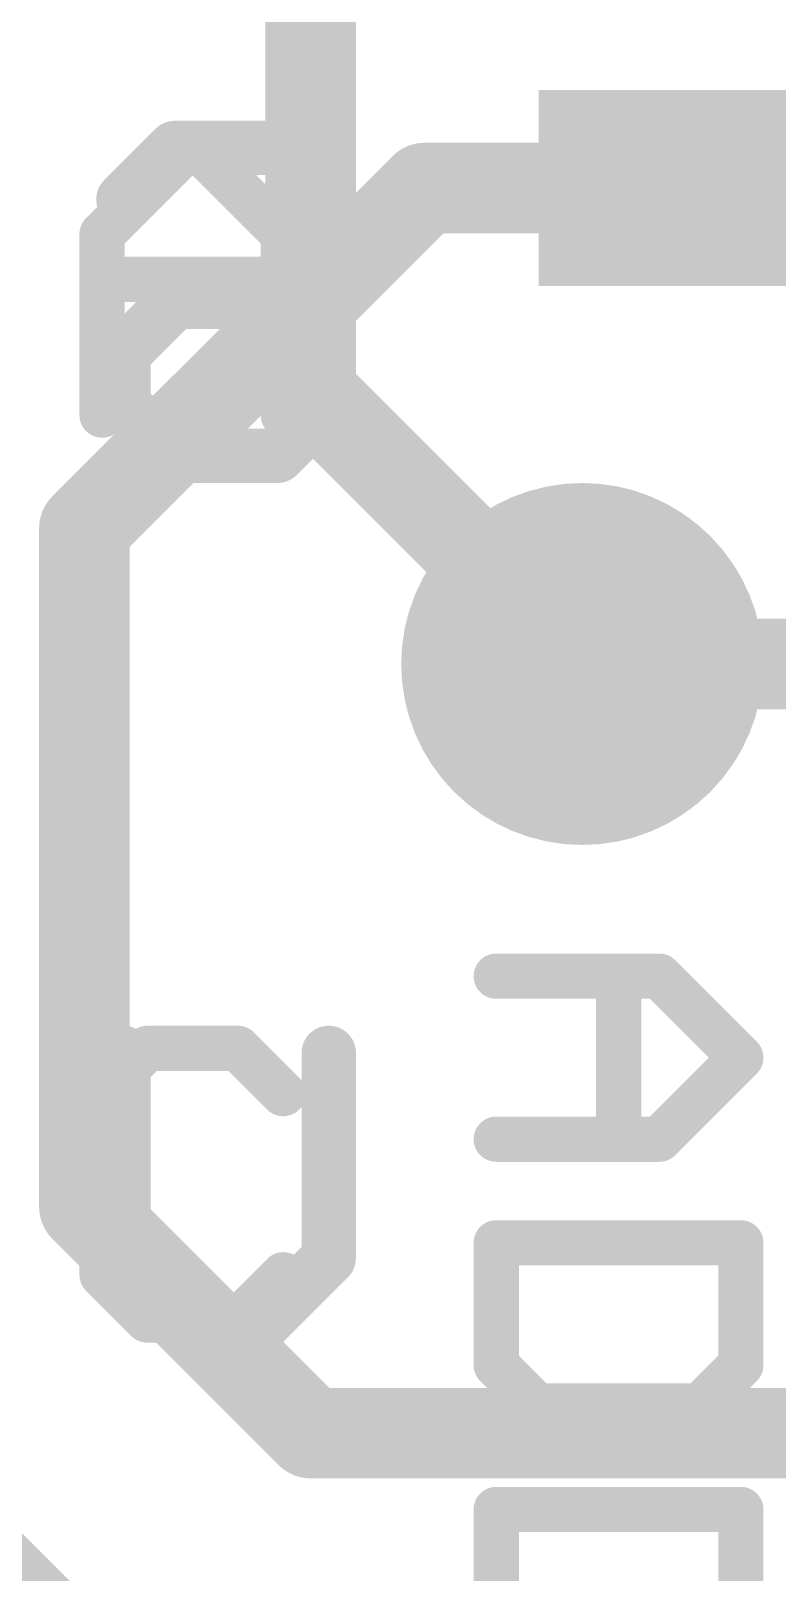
# Model space of a CAD drawing. Extents: x 0 to 108, y -22 to 15.
# Drawn here: x 4.295 to 6.389, y 2.785 to 7.111 of the extents above; entities that cross this region are included whole.
import ezdxf

# ---------------------------------------------------------------- set-up
doc = ezdxf.new("R2010")
doc.units = 0
for name, color, linetype in [('1', 12, 'CONTINUOUS'), ('16', 132, 'CONTINUOUS'), ('18', 110, 'CONTINUOUS'), ('21', 41, 'CONTINUOUS'), ('22', 40, 'CONTINUOUS')]:
    doc.layers.add(name, color=color, linetype=linetype)

# ---------------------------------------------------------------- blocks, each defined once
blk = doc.blocks.new('RECT')
blk.add_solid([(-0.5, -0.5), (0.5, -0.5), (-0.5, 0.5), (0.5, 0.5)])
blk = doc.blocks.new('ROUNDV')
at = {"const_width": 0.5}
blk.add_lwpolyline([(0, -0.25, 1), (0, 0.25, 1), (0, -0.25)], format="xyb", dxfattribs=at)

msp = doc.modelspace()

# ---------------------------------------------------------------- linework, layer by layer
at = {"layer": '1', "const_width": 0.254}
for points in [[(5.4, 6.67), (4.445, 5.715)], [(6.3199, 6.67), (5.4, 6.67)], [(4.445, 5.715), (4.445, 3.81)], [(5.842, 5.334), (8.509, 5.334)], [(3.175, 3.81), (4.6228, 2.3622)], [(4.445, 3.81), (5.08, 3.175)], [(5.08, 3.175), (7.62, 3.175)]]:
    msp.add_lwpolyline(points, dxfattribs=at)
at = {"layer": '1', "const_width": 0.127}
for points in [[(5.4, 6.7335, 1), (5.4, 6.6065)], [(5.4449, 6.6251, 1), (5.3551, 6.7149)], [(6.3199, 6.6065, 1), (6.3199, 6.7335)], [(4.5085, 5.715, 1), (4.3815, 5.715)], [(4.4001, 5.7599, 1), (4.4899, 5.6701)], [(5.842, 5.3975, 1), (5.842, 5.2705)], [(4.4899, 3.8549, 1), (4.4001, 3.7651)], [(4.3815, 3.81, 1), (4.5085, 3.81)], [(5.08, 3.2385, 1), (5.08, 3.1115)], [(5.0351, 3.1301, 1), (5.1249, 3.2199)]]:
    msp.add_lwpolyline(points, format="xyb", dxfattribs=at)
at = {"layer": '16', "const_width": 0.254}
for points in [[(5.08, 10.16), (5.08, 6.096)], [(5.08, 6.096), (5.842, 5.334)]]:
    msp.add_lwpolyline(points, dxfattribs=at)
at = {"layer": '16', "const_width": 0.127}
for points in [[(5.1249, 6.1409, 1), (5.0351, 6.0511)], [(5.0165, 6.096, 1), (5.1435, 6.096)], [(5.7971, 5.2891, 1), (5.8869, 5.3789)]]:
    msp.add_lwpolyline(points, format="xyb", dxfattribs=at)
at = {"layer": '21', "const_width": 0.127}
for points in [[(4.4947, 6.5409), (4.7489, 6.7952)], [(4.7489, 6.7952), (5.0031, 6.5409)], [(4.4947, 6.0325), (4.4947, 6.5409)], [(5.0031, 6.5409), (5.0031, 6.0325)], [(4.4947, 6.4138), (5.0031, 6.4138)], [(5.6007, 4.4577), (6.0583, 4.4577)], [(5.9439, 4.4577), (5.9439, 4.0001)], [(6.0583, 4.4577), (6.2871, 4.2289)], [(4.6218, 4.2552), (4.4947, 4.128)], [(4.876, 4.2552), (4.6218, 4.2552)], [(5.0031, 4.128), (4.876, 4.2552)], [(6.2871, 4.2289), (6.0583, 4.0001)], [(4.4947, 4.128), (4.4947, 3.6196)], [(6.0583, 4.0001), (5.6007, 4.0001)], [(6.2871, 3.7093), (5.6007, 3.7093)], [(5.6007, 3.7093), (5.6007, 3.3661)], [(6.2871, 3.3661), (6.2871, 3.7093)], [(4.4947, 3.6196), (4.6218, 3.4925)], [(4.876, 3.4925), (5.0031, 3.6196)], [(4.6218, 3.4925), (4.876, 3.4925)], [(5.6007, 3.3661), (5.7151, 3.2517)], [(6.1727, 3.2517), (6.2871, 3.3661)], [(5.7151, 3.2517), (6.1727, 3.2517)], [(6.2871, 2.9609), (5.6007, 2.9609)], [(5.6007, 2.9609), (5.6007, 2.6177)], [(6.2871, 2.6177), (6.2871, 2.9609)]]:
    msp.add_lwpolyline(points, dxfattribs=at)
at = {"layer": '21', "const_width": 0.0635}
for points in [[(4.7713, 6.8176, 1), (4.7264, 6.7727)], [(4.7713, 6.7727, 1), (4.7264, 6.8176)], [(4.5264, 6.5409, 1), (4.4629, 6.5409)], [(4.4722, 6.5634, 1), (4.5171, 6.5185)], [(5.0348, 6.5409, 1), (4.9713, 6.5409)], [(4.9806, 6.5185, 1), (5.0255, 6.5634)], [(4.4947, 6.4456, 1), (4.4947, 6.3821)], [(5.0031, 6.3821, 1), (5.0031, 6.4456)], [(4.4629, 6.0325, 1), (4.5264, 6.0325)], [(4.9713, 6.0325, 1), (5.0348, 6.0325)], [(5.6007, 4.4894, 1), (5.6007, 4.426)], [(5.9756, 4.4577, 1), (5.9121, 4.4577)], [(6.0807, 4.4802, 1), (6.0358, 4.4352)], [(6.0583, 4.426, 1), (6.0583, 4.4894)], [(4.6218, 4.2869, 1), (4.6218, 4.2234)], [(4.6442, 4.2327, 1), (4.5993, 4.2776)], [(4.8984, 4.2776, 1), (4.8535, 4.2327)], [(4.876, 4.2234, 1), (4.876, 4.2869)], [(6.3095, 4.2065, 1), (6.2646, 4.2514)], [(6.2646, 4.2065, 1), (6.3095, 4.2514)], [(4.5264, 4.128, 1), (4.4629, 4.128)], [(4.4722, 4.1505, 1), (4.5171, 4.1056)], [(4.9806, 4.1056, 1), (5.0255, 4.1505)], [(5.6007, 4.0319, 1), (5.6007, 3.9684)], [(5.9121, 4.0001, 1), (5.9756, 4.0001)], [(6.0358, 4.0226, 1), (6.0807, 3.9777)], [(6.0583, 3.9684, 1), (6.0583, 4.0319)], [(5.6325, 3.7093, 1), (5.569, 3.7093)], [(5.6007, 3.741, 1), (5.6007, 3.6775)], [(6.3188, 3.7093, 1), (6.2553, 3.7093)], [(6.2871, 3.6775, 1), (6.2871, 3.741)], [(4.5171, 3.6421, 1), (4.4722, 3.5972)], [(5.0255, 3.5972, 1), (4.9806, 3.6421)], [(4.4629, 3.6196, 1), (4.5264, 3.6196)], [(4.6218, 3.5243, 1), (4.6218, 3.4607)], [(4.876, 3.4607, 1), (4.876, 3.5243)], [(4.5993, 3.47, 1), (4.6442, 3.515)], [(4.8535, 3.515, 1), (4.8984, 3.47)], [(5.6232, 3.3885, 1), (5.5782, 3.3436)], [(6.3095, 3.3436, 1), (6.2646, 3.3885)], [(5.569, 3.3661, 1), (5.6325, 3.3661)], [(6.2553, 3.3661, 1), (6.3188, 3.3661)], [(5.7151, 3.2834, 1), (5.7151, 3.2199)], [(5.6926, 3.2292, 1), (5.7375, 3.2741)], [(6.1502, 3.2741, 1), (6.1951, 3.2292)], [(6.1727, 3.2199, 1), (6.1727, 3.2834)], [(5.6325, 2.9609, 1), (5.569, 2.9609)], [(5.6007, 2.9926, 1), (5.6007, 2.9291)], [(6.3188, 2.9609, 1), (6.2553, 2.9609)], [(6.2871, 2.9291, 1), (6.2871, 2.9926)]]:
    msp.add_lwpolyline(points, format="xyb", dxfattribs=at)
at = {"layer": '22', "const_width": 0.1524}
for points in [[(4.5546, 6.6385), (4.6986, 6.7825)], [(4.6986, 6.7825), (4.9867, 6.7825)], [(4.9867, 6.7825), (5.1308, 6.6385)], [(5.1308, 6.6385), (5.1308, 6.4944)], [(5.1308, 6.4944), (4.9867, 6.3504)], [(4.6986, 6.3504), (4.5546, 6.2063)], [(4.9867, 6.3504), (4.6986, 6.3504)], [(4.5546, 6.2063), (4.5546, 6.0623)], [(4.5546, 6.0623), (4.6986, 5.9182)], [(4.9867, 5.9182), (5.1308, 6.0623)], [(4.6986, 5.9182), (4.9867, 5.9182)], [(4.5546, 3.6663), (4.5546, 4.2425)], [(5.1308, 4.2425), (5.1308, 3.6663)], [(4.8427, 3.3782), (4.5546, 3.6663)], [(5.1308, 3.6663), (4.8427, 3.3782)]]:
    msp.add_lwpolyline(points, dxfattribs=at)
at = {"layer": '22', "const_width": 0.0762}
for points in [[(4.6986, 6.8206, 1), (4.6986, 6.7444)], [(4.7256, 6.7556, 1), (4.6717, 6.8095)], [(5.0137, 6.8095, 1), (4.9598, 6.7556)], [(4.9867, 6.7444, 1), (4.9867, 6.8206)], [(5.1689, 6.6385, 1), (5.0927, 6.6385)], [(4.5276, 6.6654, 1), (4.5815, 6.6115)], [(5.1039, 6.6115, 1), (5.1577, 6.6654)], [(5.1577, 6.4675, 1), (5.1039, 6.5214)], [(5.0927, 6.4944, 1), (5.1689, 6.4944)], [(4.6986, 6.3885, 1), (4.6986, 6.3123)], [(4.7256, 6.3234, 1), (4.6717, 6.3773)], [(4.9598, 6.3773, 1), (5.0137, 6.3234)], [(4.9867, 6.3123, 1), (4.9867, 6.3885)], [(4.5927, 6.2063, 1), (4.5165, 6.2063)], [(4.5276, 6.2333, 1), (4.5815, 6.1794)], [(4.5815, 6.0892, 1), (4.5276, 6.0353)], [(4.5165, 6.0623, 1), (4.5927, 6.0623)], [(5.1577, 6.0353, 1), (5.1039, 6.0892)], [(4.6986, 5.9563, 1), (4.6986, 5.8801)], [(4.6717, 5.8913, 1), (4.7256, 5.9451)], [(4.9598, 5.9451, 1), (5.0137, 5.8913)], [(4.9867, 5.8801, 1), (4.9867, 5.9563)], [(4.5927, 4.2425, 1), (4.5165, 4.2425)], [(5.1689, 4.2425, 1), (5.0927, 4.2425)], [(4.5815, 3.6933, 1), (4.5276, 3.6394)], [(5.1577, 3.6394, 1), (5.1039, 3.6933)], [(4.5165, 3.6663, 1), (4.5927, 3.6663)], [(5.0927, 3.6663, 1), (5.1689, 3.6663)], [(4.8157, 3.4051, 1), (4.8696, 3.3513)], [(4.8157, 3.3513, 1), (4.8696, 3.4051)]]:
    msp.add_lwpolyline(points, format="xyb", dxfattribs=at)

# ---------------------------------------------------------------- block references
at = {"layer": '1', "xscale": 0.55, "yscale": 1.2, "rotation": 270}
msp.add_blockref('RECT', (6.3199, 6.67), dxfattribs=at)
at = {"layer": '18', "xscale": 1.016, "yscale": 1.016}
msp.add_blockref('ROUNDV', (5.842, 5.334), dxfattribs=at)
msp.add_blockref('ROUNDV', (5.842, 5.334), dxfattribs=at)

doc.saveas('drawing.dxf')
